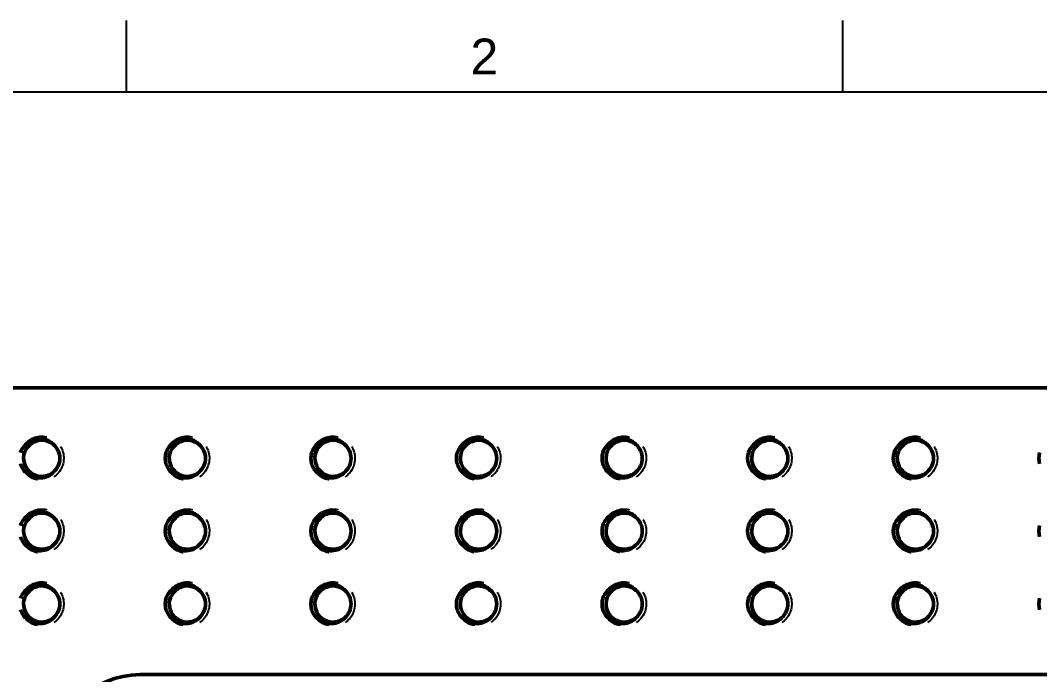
# Model space of a CAD drawing. Header units: millimetres. Extents: x 0 to 420, y 0 to 297.
# Drawn here: x 57.6 to 128.7, y 246.4 to 292 of the extents above; entities that cross this region are included whole.
import ezdxf
from ezdxf.enums import TextEntityAlignment as Align

# ---------------------------------------------------------------- set-up
doc = ezdxf.new("R2010")
doc.units = ezdxf.units.MM
doc.header["$LTSCALE"] = 0.75
doc.linetypes.add('HIDDEN2', pattern=[4.7625, 3.175, -1.5875])
for name, color, linetype, lineweight in [('BORDER', 7, 'Continuous', 25), ('FD_Dimensions', 7, 'Continuous', 25), ('Hidden', 7, 'HIDDEN2', 25), ('Visible', 7, 'Continuous', 50)]:
    doc.layers.add(name, color=color, linetype=linetype, lineweight=lineweight)
doc.styles.add('FusionTitle', font='Arial.ttf')
doc.styles.get("Standard").update_dxf_attribs({"font": 'Arial.ttf'})
doc.dimstyles.new('Dim-ISO-25', dxfattribs={"dimtxt": 3.5, "dimasz": 3.5, "dimexe": 2.1, "dimexo": 2.1, "dimgap": 1.4, "dimtad": 1, "dimzin": 12, "dimdsep": 46, "dimtxsty": 'Standard', "dimcen": 0, "dimazin": 3, "dimtp": 0.1, "dimtm": 0.1, "dimtfac": 0.714286, "dimtmove": 0, "dimatfit": 3, "dimfxl": 1, "dimtzin": 12, "dimarcsym": 0})

# ---------------------------------------------------------------- blocks, each defined once
blk = doc.blocks.new('ISO_A3_SHEET')
at = {"layer": 'BORDER'}
for p, q in [((65, 292), (65, 287)), ((115, 292), (115, 287)), ((410, 287), (20, 287))]:
    blk.add_line(p, q, dxfattribs=at)
at = {"layer": 'BORDER', "style": 'FusionTitle'}
blk.add_text('2', height=2.5, dxfattribs=at).set_placement((90, 289.5), align=Align.MIDDLE)
blk = doc.blocks.new('*D34')
at = {"layer": 'Defpoints', "color": 0, "transparency": 16777216}
for p in [(214.4859, 266.395026), (298.415219, 266.395026), (59.9859, 137.795026)]:
    blk.add_point(p, dxfattribs=at)
at = {"layer": 'FD_Dimensions', "color": 0, "lineweight": -2, "transparency": 16777216}
for p, q in [((216.5859, 266.395026), (300.515219, 266.395026)), ((298.415219, 141.295026), (298.415219, 262.895026)), ((62.0859, 137.795026), (300.515219, 137.795026))]:
    blk.add_line(p, q, dxfattribs=at)
at = {"layer": 'FD_Dimensions', "color": 0, "transparency": 16777216}
for points in [[(297.831886, 262.895026), (298.998553, 262.895026), (298.415219, 266.395026)], [(297.831886, 141.295026), (298.998553, 141.295026), (298.415219, 137.795026)]]:
    blk.add_solid(points, dxfattribs=at)
at = {"layer": 'FD_Dimensions', "color": 0, "transparency": 16777216, "insert": (295.228214, 202.095026), "char_height": 3.5, "attachment_point": 5, "rotation": 90}
blk.add_mtext('128.6', dxfattribs=at)

msp = doc.modelspace()

# ---------------------------------------------------------------- linework, layer by layer
at = {"layer": 'Hidden'}
for points in [[(57.625, 261.874), (57.788, 262.481), (58.356, 262.958), (58.982, 263.012), (59.608, 263.067), (60.249, 262.696), (60.514, 262.127), (60.78, 261.558), (60.652, 260.829), (60.208, 260.385), (59.765, 259.941), (59.038, 259.811), (58.469, 260.074), (58.059, 260.263), (57.752, 260.646), (57.63, 261.079)], [(67.785, 261.874), (67.948, 262.481), (68.516, 262.958), (69.142, 263.012), (69.768, 263.067), (70.409, 262.696), (70.674, 262.127), (70.94, 261.558), (70.812, 260.829), (70.368, 260.385), (69.925, 259.941), (69.198, 259.811), (68.629, 260.074), (68.219, 260.263), (67.912, 260.646), (67.79, 261.079)], [(77.945, 261.874), (78.108, 262.481), (78.676, 262.958), (79.302, 263.012), (79.928, 263.067), (80.569, 262.696), (80.834, 262.127), (81.1, 261.558), (80.972, 260.829), (80.528, 260.385), (80.085, 259.941), (79.358, 259.811), (78.789, 260.074), (78.379, 260.263), (78.072, 260.646), (77.95, 261.079)], [(88.105, 261.874), (88.268, 262.481), (88.836, 262.958), (89.462, 263.012), (90.088, 263.067), (90.729, 262.696), (90.994, 262.127), (91.26, 261.558), (91.132, 260.829), (90.688, 260.385), (90.245, 259.941), (89.518, 259.811), (88.949, 260.074), (88.539, 260.263), (88.232, 260.646), (88.11, 261.079)], [(98.265, 261.874), (98.428, 262.481), (98.996, 262.958), (99.622, 263.012), (100.248, 263.067), (100.889, 262.696), (101.154, 262.127), (101.42, 261.558), (101.292, 260.829), (100.848, 260.385), (100.405, 259.941), (99.678, 259.811), (99.109, 260.074), (98.699, 260.263), (98.392, 260.646), (98.27, 261.079)], [(108.425, 261.874), (108.588, 262.481), (109.156, 262.958), (109.782, 263.012), (110.408, 263.067), (111.049, 262.696), (111.314, 262.127), (111.58, 261.558), (111.452, 260.829), (111.008, 260.385), (110.565, 259.941), (109.838, 259.811), (109.269, 260.074), (108.859, 260.263), (108.552, 260.646), (108.43, 261.079)], [(118.585, 261.874), (118.748, 262.481), (119.316, 262.958), (119.942, 263.012), (120.568, 263.067), (121.209, 262.696), (121.474, 262.127), (121.74, 261.558), (121.612, 260.829), (121.168, 260.385), (120.725, 259.941), (119.998, 259.811), (119.429, 260.074), (119.019, 260.263), (118.712, 260.646), (118.59, 261.079)], [(57.625, 256.794), (57.788, 257.401), (58.356, 257.878), (58.982, 257.932), (59.608, 257.987), (60.249, 257.616), (60.514, 257.047), (60.78, 256.478), (60.652, 255.749), (60.208, 255.305), (59.765, 254.861), (59.038, 254.731), (58.469, 254.994), (58.059, 255.183), (57.752, 255.566), (57.63, 255.999)], [(67.785, 256.794), (67.948, 257.401), (68.516, 257.878), (69.142, 257.932), (69.768, 257.987), (70.409, 257.616), (70.674, 257.047), (70.94, 256.478), (70.812, 255.749), (70.368, 255.305), (69.925, 254.861), (69.198, 254.731), (68.629, 254.994), (68.219, 255.183), (67.912, 255.566), (67.79, 255.999)], [(77.945, 256.794), (78.108, 257.401), (78.676, 257.878), (79.302, 257.932), (79.928, 257.987), (80.569, 257.616), (80.834, 257.047), (81.1, 256.478), (80.972, 255.749), (80.528, 255.305), (80.085, 254.861), (79.358, 254.731), (78.789, 254.994), (78.379, 255.183), (78.072, 255.566), (77.95, 255.999)], [(88.105, 256.794), (88.268, 257.401), (88.836, 257.878), (89.462, 257.932), (90.088, 257.987), (90.729, 257.616), (90.994, 257.047), (91.26, 256.478), (91.132, 255.749), (90.688, 255.305), (90.245, 254.861), (89.518, 254.731), (88.949, 254.994), (88.539, 255.183), (88.232, 255.566), (88.11, 255.999)], [(98.265, 256.794), (98.428, 257.401), (98.996, 257.878), (99.622, 257.932), (100.248, 257.987), (100.889, 257.616), (101.154, 257.047), (101.42, 256.478), (101.292, 255.749), (100.848, 255.305), (100.405, 254.861), (99.678, 254.731), (99.109, 254.994), (98.699, 255.183), (98.392, 255.566), (98.27, 255.999)], [(108.425, 256.794), (108.588, 257.401), (109.156, 257.878), (109.782, 257.932), (110.408, 257.987), (111.049, 257.616), (111.314, 257.047), (111.58, 256.478), (111.452, 255.749), (111.008, 255.305), (110.565, 254.861), (109.838, 254.731), (109.269, 254.994), (108.859, 255.183), (108.552, 255.566), (108.43, 255.999)], [(118.585, 256.794), (118.748, 257.401), (119.316, 257.878), (119.942, 257.932), (120.568, 257.987), (121.209, 257.616), (121.474, 257.047), (121.74, 256.478), (121.612, 255.749), (121.168, 255.305), (120.725, 254.861), (119.998, 254.731), (119.429, 254.994), (119.019, 255.183), (118.712, 255.566), (118.59, 255.999)], [(57.625, 251.714), (57.788, 252.321), (58.356, 252.798), (58.982, 252.852), (59.608, 252.907), (60.249, 252.536), (60.514, 251.967), (60.78, 251.398), (60.652, 250.669), (60.208, 250.225), (59.765, 249.781), (59.038, 249.651), (58.469, 249.914), (58.059, 250.103), (57.752, 250.486), (57.63, 250.919)], [(67.785, 251.714), (67.948, 252.321), (68.516, 252.798), (69.142, 252.852), (69.768, 252.907), (70.409, 252.536), (70.674, 251.967), (70.94, 251.398), (70.812, 250.669), (70.368, 250.225), (69.925, 249.781), (69.198, 249.651), (68.629, 249.914), (68.219, 250.103), (67.912, 250.486), (67.79, 250.919)], [(77.945, 251.714), (78.108, 252.321), (78.676, 252.798), (79.302, 252.852), (79.928, 252.907), (80.569, 252.536), (80.834, 251.967), (81.1, 251.398), (80.972, 250.669), (80.528, 250.225), (80.085, 249.781), (79.358, 249.651), (78.789, 249.914), (78.379, 250.103), (78.072, 250.486), (77.95, 250.919)], [(88.105, 251.714), (88.268, 252.321), (88.836, 252.798), (89.462, 252.852), (90.088, 252.907), (90.729, 252.536), (90.994, 251.967), (91.26, 251.398), (91.132, 250.669), (90.688, 250.225), (90.245, 249.781), (89.518, 249.651), (88.949, 249.914), (88.539, 250.103), (88.232, 250.486), (88.11, 250.919)], [(98.265, 251.714), (98.428, 252.321), (98.996, 252.798), (99.622, 252.852), (100.248, 252.907), (100.889, 252.536), (101.154, 251.967), (101.42, 251.398), (101.292, 250.669), (100.848, 250.225), (100.405, 249.781), (99.678, 249.651), (99.109, 249.914), (98.699, 250.103), (98.392, 250.486), (98.27, 250.919)], [(108.425, 251.714), (108.588, 252.321), (109.156, 252.798), (109.782, 252.852), (110.408, 252.907), (111.049, 252.536), (111.314, 251.967), (111.58, 251.398), (111.452, 250.669), (111.008, 250.225), (110.565, 249.781), (109.838, 249.651), (109.269, 249.914), (108.859, 250.103), (108.552, 250.486), (108.43, 250.919)], [(118.585, 251.714), (118.748, 252.321), (119.316, 252.798), (119.942, 252.852), (120.568, 252.907), (121.209, 252.536), (121.474, 251.967), (121.74, 251.398), (121.612, 250.669), (121.168, 250.225), (120.725, 249.781), (119.998, 249.651), (119.429, 249.914), (119.019, 250.103), (118.712, 250.486), (118.59, 250.919)]]:
    msp.add_open_spline(points, degree=3, knots=[14.3984, 14.3984, 14.3984, 14.3984, 15.621123, 15.621123, 15.621123, 16.842678, 16.842678, 16.842678, 18.063093, 18.063093, 18.063093, 19.282394, 19.282394, 19.282394, 20.159119, 20.159119, 20.159119, 20.159119], dxfattribs=at)
at = {"layer": 'Visible', "extrusion": (-1e-16, -1, 0)}
for p, q in [((214.486, 266.395), (45.986, 266.395)), ((65.986, 246.395), (194.486, 246.395))]:
    msp.add_line(p, q, dxfattribs=at)
at = {"layer": 'Visible', "extrusion": (0, 0, -1)}
for centre, radius, start, end in [((-59.116, 261.475), 1.264, 130.73783, 229.26217), ((-69.276, 261.475), 1.264, 130.73783, 229.26217), ((-79.436, 261.475), 1.264, 130.73783, 229.26217), ((-89.596, 261.475), 1.264, 130.73783, 229.26217), ((-99.756, 261.475), 1.264, 130.73783, 229.26217), ((-109.916, 261.475), 1.264, 130.73783, 229.26217), ((-120.076, 261.475), 1.264, 130.73783, 229.26217), ((-69.276, 261.475), 1.543, 345.03244, 14.96756), ((-79.436, 261.475), 1.543, 345.03244, 14.96756), ((-89.596, 261.475), 1.543, 345.03244, 14.96756), ((-99.756, 261.475), 1.543, 345.03244, 14.96756), ((-109.916, 261.475), 1.543, 345.03244, 14.96756), ((-120.076, 261.475), 1.543, 345.03244, 14.96756), ((-130.236, 261.475), 1.543, 345.03244, 14.96756), ((-59.116, 256.395), 1.264, 130.73783, 229.26217), ((-69.276, 256.395), 1.543, 345.03244, 14.96756), ((-69.276, 256.395), 1.264, 130.73783, 229.26217), ((-79.436, 256.395), 1.543, 345.03244, 14.96756), ((-79.436, 256.395), 1.264, 130.73783, 229.26217), ((-89.596, 256.395), 1.543, 345.03244, 14.96756), ((-89.596, 256.395), 1.264, 130.73783, 229.26217), ((-99.756, 256.395), 1.543, 345.03244, 14.96756), ((-99.756, 256.395), 1.264, 130.73783, 229.26217), ((-109.916, 256.395), 1.543, 345.03244, 14.96756), ((-109.916, 256.395), 1.264, 130.73783, 229.26217), ((-120.076, 256.395), 1.543, 345.03244, 14.96756), ((-120.076, 256.395), 1.264, 130.73783, 229.26217), ((-130.236, 256.395), 1.543, 345.03244, 14.96756), ((-59.116, 251.315), 1.264, 130.73783, 229.26217), ((-69.276, 251.315), 1.264, 130.73783, 229.26217), ((-79.436, 251.315), 1.264, 130.73783, 229.26217), ((-89.596, 251.315), 1.264, 130.73783, 229.26217), ((-99.756, 251.315), 1.264, 130.73783, 229.26217), ((-109.916, 251.315), 1.264, 130.73783, 229.26217), ((-120.076, 251.315), 1.264, 130.73783, 229.26217), ((-69.276, 251.315), 1.543, 345.03244, 14.96756), ((-79.436, 251.315), 1.543, 345.03244, 14.96756), ((-89.596, 251.315), 1.543, 345.03244, 14.96756), ((-99.756, 251.315), 1.543, 345.03244, 14.96756), ((-109.916, 251.315), 1.543, 345.03244, 14.96756), ((-120.076, 251.315), 1.543, 345.03244, 14.96756), ((-130.236, 251.315), 1.543, 345.03244, 14.96756), ((-65.986, 240.395), 6, 0, 90)]:
    msp.add_arc(centre, radius, start, end, dxfattribs=at)
at = {"layer": 'Visible'}
for points, knots in [([(57.625, 261.874), (57.693, 262.058), (57.795, 262.229), (58.056, 262.514), (58.209, 262.628), (58.546, 262.787), (58.725, 262.833), (59.083, 262.852), (59.259, 262.827), (59.524, 262.734), (59.619, 262.688), (59.792, 262.574), (59.871, 262.508), (59.941, 262.433)], [0, 0, 0, 0, 0.0590387, 0.0590387, 0.1160334, 0.1160334, 0.1709834, 0.1709834, 0.2238878, 0.2238878, 0.2555052, 0.2555052, 0.2863474, 0.2863474, 0.2863474, 0.2863474]), ([(59.936, 262.426), (59.68, 262.643), (59.341, 262.764), (59.006, 262.735), (58.467, 262.688), (57.985, 262.257), (57.877, 261.728), (57.767, 261.189), (58.055, 260.594), (58.546, 260.346), (58.99, 260.122), (59.565, 260.193), (59.941, 260.517)], [-4.563611, -4.563611, -4.563611, -4.563611, -3.765408, -3.765408, -3.765408, -2.482862, -2.482862, -2.482862, -1.178357, -1.178357, -1.178357, 0, 0, 0, 0]), ([(67.785, 261.874), (67.853, 262.058), (67.955, 262.229), (68.216, 262.514), (68.369, 262.628), (68.706, 262.787), (68.885, 262.833), (69.243, 262.852), (69.419, 262.827), (69.684, 262.734), (69.779, 262.688), (69.952, 262.574), (70.031, 262.508), (70.101, 262.433)], [0, 0, 0, 0, 0.0590387, 0.0590387, 0.1160334, 0.1160334, 0.1709834, 0.1709834, 0.2238878, 0.2238878, 0.2555052, 0.2555052, 0.2863474, 0.2863474, 0.2863474, 0.2863474]), ([(70.096, 262.426), (69.84, 262.643), (69.501, 262.764), (69.166, 262.735), (68.627, 262.688), (68.145, 262.257), (68.037, 261.728), (67.927, 261.189), (68.215, 260.594), (68.706, 260.346), (69.15, 260.122), (69.725, 260.193), (70.101, 260.517)], [-4.563611, -4.563611, -4.563611, -4.563611, -3.765408, -3.765408, -3.765408, -2.482862, -2.482862, -2.482862, -1.178357, -1.178357, -1.178357, 0, 0, 0, 0]), ([(77.945, 261.874), (78.013, 262.058), (78.115, 262.229), (78.376, 262.514), (78.529, 262.628), (78.866, 262.787), (79.045, 262.833), (79.403, 262.852), (79.579, 262.827), (79.844, 262.734), (79.939, 262.688), (80.112, 262.574), (80.191, 262.508), (80.261, 262.433)], [0, 0, 0, 0, 0.0590387, 0.0590387, 0.1160334, 0.1160334, 0.1709834, 0.1709834, 0.2238878, 0.2238878, 0.2555052, 0.2555052, 0.2863474, 0.2863474, 0.2863474, 0.2863474]), ([(80.256, 262.426), (80, 262.643), (79.661, 262.764), (79.326, 262.735), (78.787, 262.688), (78.305, 262.257), (78.197, 261.728), (78.087, 261.189), (78.375, 260.594), (78.866, 260.346), (79.31, 260.122), (79.885, 260.193), (80.261, 260.517)], [-4.563611, -4.563611, -4.563611, -4.563611, -3.765408, -3.765408, -3.765408, -2.482862, -2.482862, -2.482862, -1.178357, -1.178357, -1.178357, 0, 0, 0, 0]), ([(88.105, 261.874), (88.173, 262.058), (88.275, 262.229), (88.536, 262.514), (88.689, 262.628), (89.026, 262.787), (89.205, 262.833), (89.563, 262.852), (89.739, 262.827), (90.004, 262.734), (90.099, 262.688), (90.272, 262.574), (90.351, 262.508), (90.421, 262.433)], [0, 0, 0, 0, 0.0590387, 0.0590387, 0.1160334, 0.1160334, 0.1709834, 0.1709834, 0.2238878, 0.2238878, 0.2555052, 0.2555052, 0.2863474, 0.2863474, 0.2863474, 0.2863474]), ([(90.416, 262.426), (90.16, 262.643), (89.821, 262.764), (89.486, 262.735), (88.947, 262.688), (88.465, 262.257), (88.357, 261.728), (88.247, 261.189), (88.535, 260.594), (89.026, 260.346), (89.47, 260.122), (90.045, 260.193), (90.421, 260.517)], [-4.563611, -4.563611, -4.563611, -4.563611, -3.765408, -3.765408, -3.765408, -2.482862, -2.482862, -2.482862, -1.178357, -1.178357, -1.178357, 0, 0, 0, 0]), ([(98.265, 261.874), (98.333, 262.058), (98.435, 262.229), (98.696, 262.514), (98.849, 262.628), (99.186, 262.787), (99.365, 262.833), (99.723, 262.852), (99.899, 262.827), (100.164, 262.734), (100.259, 262.688), (100.432, 262.574), (100.511, 262.508), (100.581, 262.433)], [0, 0, 0, 0, 0.0590387, 0.0590387, 0.1160334, 0.1160334, 0.1709834, 0.1709834, 0.2238878, 0.2238878, 0.2555052, 0.2555052, 0.2863474, 0.2863474, 0.2863474, 0.2863474]), ([(100.576, 262.426), (100.32, 262.643), (99.981, 262.764), (99.646, 262.735), (99.107, 262.688), (98.625, 262.257), (98.517, 261.728), (98.407, 261.189), (98.695, 260.594), (99.186, 260.346), (99.63, 260.122), (100.205, 260.193), (100.581, 260.517)], [-4.563611, -4.563611, -4.563611, -4.563611, -3.765408, -3.765408, -3.765408, -2.482862, -2.482862, -2.482862, -1.178357, -1.178357, -1.178357, 0, 0, 0, 0]), ([(108.425, 261.874), (108.493, 262.058), (108.595, 262.229), (108.856, 262.514), (109.009, 262.628), (109.346, 262.787), (109.525, 262.833), (109.883, 262.852), (110.059, 262.827), (110.324, 262.734), (110.419, 262.688), (110.592, 262.574), (110.671, 262.508), (110.741, 262.433)], [0, 0, 0, 0, 0.0590387, 0.0590387, 0.1160334, 0.1160334, 0.1709834, 0.1709834, 0.2238878, 0.2238878, 0.2555052, 0.2555052, 0.2863474, 0.2863474, 0.2863474, 0.2863474]), ([(110.736, 262.426), (110.48, 262.643), (110.141, 262.764), (109.806, 262.735), (109.267, 262.688), (108.785, 262.257), (108.677, 261.728), (108.567, 261.189), (108.855, 260.594), (109.346, 260.346), (109.79, 260.122), (110.365, 260.193), (110.741, 260.517)], [-4.563611, -4.563611, -4.563611, -4.563611, -3.765408, -3.765408, -3.765408, -2.482862, -2.482862, -2.482862, -1.178357, -1.178357, -1.178357, 0, 0, 0, 0]), ([(118.585, 261.874), (118.653, 262.058), (118.755, 262.229), (119.016, 262.514), (119.169, 262.628), (119.506, 262.787), (119.685, 262.833), (120.043, 262.852), (120.219, 262.827), (120.484, 262.734), (120.579, 262.688), (120.752, 262.574), (120.831, 262.508), (120.901, 262.433)], [0, 0, 0, 0, 0.0590387, 0.0590387, 0.1160334, 0.1160334, 0.1709834, 0.1709834, 0.2238878, 0.2238878, 0.2555052, 0.2555052, 0.2863474, 0.2863474, 0.2863474, 0.2863474]), ([(120.896, 262.426), (120.64, 262.643), (120.301, 262.764), (119.966, 262.735), (119.427, 262.688), (118.945, 262.257), (118.837, 261.728), (118.727, 261.189), (119.015, 260.594), (119.506, 260.346), (119.95, 260.122), (120.525, 260.193), (120.901, 260.517)], [-4.563611, -4.563611, -4.563611, -4.563611, -3.765408, -3.765408, -3.765408, -2.482862, -2.482862, -2.482862, -1.178357, -1.178357, -1.178357, 0, 0, 0, 0]), ([(59.941, 260.517), (59.827, 260.395), (59.69, 260.297), (59.38, 260.154), (59.209, 260.114), (58.854, 260.099), (58.674, 260.128), (58.327, 260.254), (58.165, 260.352), (57.937, 260.559), (57.858, 260.651), (57.723, 260.852), (57.667, 260.961), (57.625, 261.077)], [0, 0, 0, 0, 0.050111, 0.050111, 0.1022615, 0.1022615, 0.1564505, 0.1564505, 0.2126771, 0.2126771, 0.2485205, 0.2485205, 0.2851428, 0.2851428, 0.2851428, 0.2851428]), ([(70.101, 260.517), (69.987, 260.395), (69.85, 260.297), (69.54, 260.154), (69.369, 260.114), (69.014, 260.099), (68.834, 260.128), (68.487, 260.254), (68.325, 260.352), (68.097, 260.559), (68.018, 260.651), (67.883, 260.852), (67.827, 260.961), (67.785, 261.077)], [0, 0, 0, 0, 0.050111, 0.050111, 0.1022615, 0.1022615, 0.1564505, 0.1564505, 0.2126771, 0.2126771, 0.2485205, 0.2485205, 0.2851428, 0.2851428, 0.2851428, 0.2851428]), ([(80.261, 260.517), (80.147, 260.395), (80.01, 260.297), (79.7, 260.154), (79.529, 260.114), (79.174, 260.099), (78.994, 260.128), (78.647, 260.254), (78.485, 260.352), (78.257, 260.559), (78.178, 260.651), (78.043, 260.852), (77.987, 260.961), (77.945, 261.077)], [0, 0, 0, 0, 0.050111, 0.050111, 0.1022615, 0.1022615, 0.1564505, 0.1564505, 0.2126771, 0.2126771, 0.2485205, 0.2485205, 0.2851428, 0.2851428, 0.2851428, 0.2851428]), ([(90.421, 260.517), (90.307, 260.395), (90.17, 260.297), (89.86, 260.154), (89.689, 260.114), (89.334, 260.099), (89.154, 260.128), (88.807, 260.254), (88.645, 260.352), (88.417, 260.559), (88.338, 260.651), (88.203, 260.852), (88.147, 260.961), (88.105, 261.077)], [0, 0, 0, 0, 0.050111, 0.050111, 0.1022615, 0.1022615, 0.1564505, 0.1564505, 0.2126771, 0.2126771, 0.2485205, 0.2485205, 0.2851428, 0.2851428, 0.2851428, 0.2851428]), ([(100.581, 260.517), (100.467, 260.395), (100.33, 260.297), (100.02, 260.154), (99.849, 260.114), (99.494, 260.099), (99.314, 260.128), (98.967, 260.254), (98.805, 260.352), (98.577, 260.559), (98.498, 260.651), (98.363, 260.852), (98.307, 260.961), (98.265, 261.077)], [0, 0, 0, 0, 0.050111, 0.050111, 0.1022615, 0.1022615, 0.1564505, 0.1564505, 0.2126771, 0.2126771, 0.2485205, 0.2485205, 0.2851428, 0.2851428, 0.2851428, 0.2851428]), ([(110.741, 260.517), (110.627, 260.395), (110.49, 260.297), (110.18, 260.154), (110.009, 260.114), (109.654, 260.099), (109.474, 260.128), (109.127, 260.254), (108.965, 260.352), (108.737, 260.559), (108.658, 260.651), (108.523, 260.852), (108.467, 260.961), (108.425, 261.077)], [0, 0, 0, 0, 0.050111, 0.050111, 0.1022615, 0.1022615, 0.1564505, 0.1564505, 0.2126771, 0.2126771, 0.2485205, 0.2485205, 0.2851428, 0.2851428, 0.2851428, 0.2851428]), ([(120.901, 260.517), (120.787, 260.395), (120.65, 260.297), (120.34, 260.154), (120.169, 260.114), (119.814, 260.099), (119.634, 260.128), (119.287, 260.254), (119.125, 260.352), (118.897, 260.559), (118.818, 260.651), (118.683, 260.852), (118.627, 260.961), (118.585, 261.077)], [0, 0, 0, 0, 0.050111, 0.050111, 0.1022615, 0.1022615, 0.1564505, 0.1564505, 0.2126771, 0.2126771, 0.2485205, 0.2485205, 0.2851428, 0.2851428, 0.2851428, 0.2851428]), ([(57.625, 256.794), (57.693, 256.978), (57.795, 257.149), (58.056, 257.434), (58.209, 257.548), (58.546, 257.707), (58.725, 257.753), (59.083, 257.772), (59.259, 257.747), (59.524, 257.654), (59.619, 257.608), (59.792, 257.494), (59.871, 257.428), (59.941, 257.353)], [0, 0, 0, 0, 0.0590387, 0.0590387, 0.1160334, 0.1160334, 0.1709834, 0.1709834, 0.2238878, 0.2238878, 0.2555052, 0.2555052, 0.2863474, 0.2863474, 0.2863474, 0.2863474]), ([(59.936, 257.346), (59.68, 257.563), (59.341, 257.684), (59.006, 257.655), (58.467, 257.608), (57.985, 257.177), (57.877, 256.648), (57.767, 256.109), (58.055, 255.514), (58.546, 255.266), (58.99, 255.042), (59.565, 255.113), (59.941, 255.437)], [-4.563611, -4.563611, -4.563611, -4.563611, -3.765408, -3.765408, -3.765408, -2.482862, -2.482862, -2.482862, -1.178357, -1.178357, -1.178357, 0, 0, 0, 0]), ([(67.785, 256.794), (67.853, 256.978), (67.955, 257.149), (68.216, 257.434), (68.369, 257.548), (68.706, 257.707), (68.885, 257.753), (69.243, 257.772), (69.419, 257.747), (69.684, 257.654), (69.779, 257.608), (69.952, 257.494), (70.031, 257.428), (70.101, 257.353)], [0, 0, 0, 0, 0.0590387, 0.0590387, 0.1160334, 0.1160334, 0.1709834, 0.1709834, 0.2238878, 0.2238878, 0.2555052, 0.2555052, 0.2863474, 0.2863474, 0.2863474, 0.2863474]), ([(70.096, 257.346), (69.84, 257.563), (69.501, 257.684), (69.166, 257.655), (68.627, 257.608), (68.145, 257.177), (68.037, 256.648), (67.927, 256.109), (68.215, 255.514), (68.706, 255.266), (69.15, 255.042), (69.725, 255.113), (70.101, 255.437)], [-4.563611, -4.563611, -4.563611, -4.563611, -3.765408, -3.765408, -3.765408, -2.482862, -2.482862, -2.482862, -1.178357, -1.178357, -1.178357, 0, 0, 0, 0]), ([(77.945, 256.794), (78.013, 256.978), (78.115, 257.149), (78.376, 257.434), (78.529, 257.548), (78.866, 257.707), (79.045, 257.753), (79.403, 257.772), (79.579, 257.747), (79.844, 257.654), (79.939, 257.608), (80.112, 257.494), (80.191, 257.428), (80.261, 257.353)], [0, 0, 0, 0, 0.0590387, 0.0590387, 0.1160334, 0.1160334, 0.1709834, 0.1709834, 0.2238878, 0.2238878, 0.2555052, 0.2555052, 0.2863474, 0.2863474, 0.2863474, 0.2863474]), ([(80.256, 257.346), (80, 257.563), (79.661, 257.684), (79.326, 257.655), (78.787, 257.608), (78.305, 257.177), (78.197, 256.648), (78.087, 256.109), (78.375, 255.514), (78.866, 255.266), (79.31, 255.042), (79.885, 255.113), (80.261, 255.437)], [-4.563611, -4.563611, -4.563611, -4.563611, -3.765408, -3.765408, -3.765408, -2.482862, -2.482862, -2.482862, -1.178357, -1.178357, -1.178357, 0, 0, 0, 0]), ([(88.105, 256.794), (88.173, 256.978), (88.275, 257.149), (88.536, 257.434), (88.689, 257.548), (89.026, 257.707), (89.205, 257.753), (89.563, 257.772), (89.739, 257.747), (90.004, 257.654), (90.099, 257.608), (90.272, 257.494), (90.351, 257.428), (90.421, 257.353)], [0, 0, 0, 0, 0.0590387, 0.0590387, 0.1160334, 0.1160334, 0.1709834, 0.1709834, 0.2238878, 0.2238878, 0.2555052, 0.2555052, 0.2863474, 0.2863474, 0.2863474, 0.2863474]), ([(90.416, 257.346), (90.16, 257.563), (89.821, 257.684), (89.486, 257.655), (88.947, 257.608), (88.465, 257.177), (88.357, 256.648), (88.247, 256.109), (88.535, 255.514), (89.026, 255.266), (89.47, 255.042), (90.045, 255.113), (90.421, 255.437)], [-4.563611, -4.563611, -4.563611, -4.563611, -3.765408, -3.765408, -3.765408, -2.482862, -2.482862, -2.482862, -1.178357, -1.178357, -1.178357, 0, 0, 0, 0]), ([(98.265, 256.794), (98.333, 256.978), (98.435, 257.149), (98.696, 257.434), (98.849, 257.548), (99.186, 257.707), (99.365, 257.753), (99.723, 257.772), (99.899, 257.747), (100.164, 257.654), (100.259, 257.608), (100.432, 257.494), (100.511, 257.428), (100.581, 257.353)], [0, 0, 0, 0, 0.0590387, 0.0590387, 0.1160334, 0.1160334, 0.1709834, 0.1709834, 0.2238878, 0.2238878, 0.2555052, 0.2555052, 0.2863474, 0.2863474, 0.2863474, 0.2863474]), ([(100.576, 257.346), (100.32, 257.563), (99.981, 257.684), (99.646, 257.655), (99.107, 257.608), (98.625, 257.177), (98.517, 256.648), (98.407, 256.109), (98.695, 255.514), (99.186, 255.266), (99.63, 255.042), (100.205, 255.113), (100.581, 255.437)], [-4.563611, -4.563611, -4.563611, -4.563611, -3.765408, -3.765408, -3.765408, -2.482862, -2.482862, -2.482862, -1.178357, -1.178357, -1.178357, 0, 0, 0, 0]), ([(108.425, 256.794), (108.493, 256.978), (108.595, 257.149), (108.856, 257.434), (109.009, 257.548), (109.346, 257.707), (109.525, 257.753), (109.883, 257.772), (110.059, 257.747), (110.324, 257.654), (110.419, 257.608), (110.592, 257.494), (110.671, 257.428), (110.741, 257.353)], [0, 0, 0, 0, 0.0590387, 0.0590387, 0.1160334, 0.1160334, 0.1709834, 0.1709834, 0.2238878, 0.2238878, 0.2555052, 0.2555052, 0.2863474, 0.2863474, 0.2863474, 0.2863474]), ([(110.736, 257.346), (110.48, 257.563), (110.141, 257.684), (109.806, 257.655), (109.267, 257.608), (108.785, 257.177), (108.677, 256.648), (108.567, 256.109), (108.855, 255.514), (109.346, 255.266), (109.79, 255.042), (110.365, 255.113), (110.741, 255.437)], [-4.563611, -4.563611, -4.563611, -4.563611, -3.765408, -3.765408, -3.765408, -2.482862, -2.482862, -2.482862, -1.178357, -1.178357, -1.178357, 0, 0, 0, 0]), ([(118.585, 256.794), (118.653, 256.978), (118.755, 257.149), (119.016, 257.434), (119.169, 257.548), (119.506, 257.707), (119.685, 257.753), (120.043, 257.772), (120.219, 257.747), (120.484, 257.654), (120.579, 257.608), (120.752, 257.494), (120.831, 257.428), (120.901, 257.353)], [0, 0, 0, 0, 0.0590387, 0.0590387, 0.1160334, 0.1160334, 0.1709834, 0.1709834, 0.2238878, 0.2238878, 0.2555052, 0.2555052, 0.2863474, 0.2863474, 0.2863474, 0.2863474]), ([(120.896, 257.346), (120.64, 257.563), (120.301, 257.684), (119.966, 257.655), (119.427, 257.608), (118.945, 257.177), (118.837, 256.648), (118.727, 256.109), (119.015, 255.514), (119.506, 255.266), (119.95, 255.042), (120.525, 255.113), (120.901, 255.437)], [-4.563611, -4.563611, -4.563611, -4.563611, -3.765408, -3.765408, -3.765408, -2.482862, -2.482862, -2.482862, -1.178357, -1.178357, -1.178357, 0, 0, 0, 0]), ([(59.941, 255.437), (59.827, 255.315), (59.69, 255.217), (59.38, 255.074), (59.209, 255.034), (58.854, 255.019), (58.674, 255.048), (58.327, 255.174), (58.165, 255.272), (57.937, 255.479), (57.858, 255.571), (57.723, 255.772), (57.667, 255.881), (57.625, 255.997)], [0, 0, 0, 0, 0.050111, 0.050111, 0.1022615, 0.1022615, 0.1564505, 0.1564505, 0.2126771, 0.2126771, 0.2485205, 0.2485205, 0.2851428, 0.2851428, 0.2851428, 0.2851428]), ([(70.101, 255.437), (69.987, 255.315), (69.85, 255.217), (69.54, 255.074), (69.369, 255.034), (69.014, 255.019), (68.834, 255.048), (68.487, 255.174), (68.325, 255.272), (68.097, 255.479), (68.018, 255.571), (67.883, 255.772), (67.827, 255.881), (67.785, 255.997)], [0, 0, 0, 0, 0.050111, 0.050111, 0.1022615, 0.1022615, 0.1564505, 0.1564505, 0.2126771, 0.2126771, 0.2485205, 0.2485205, 0.2851428, 0.2851428, 0.2851428, 0.2851428]), ([(80.261, 255.437), (80.147, 255.315), (80.01, 255.217), (79.7, 255.074), (79.529, 255.034), (79.174, 255.019), (78.994, 255.048), (78.647, 255.174), (78.485, 255.272), (78.257, 255.479), (78.178, 255.571), (78.043, 255.772), (77.987, 255.881), (77.945, 255.997)], [0, 0, 0, 0, 0.050111, 0.050111, 0.1022615, 0.1022615, 0.1564505, 0.1564505, 0.2126771, 0.2126771, 0.2485205, 0.2485205, 0.2851428, 0.2851428, 0.2851428, 0.2851428]), ([(90.421, 255.437), (90.307, 255.315), (90.17, 255.217), (89.86, 255.074), (89.689, 255.034), (89.334, 255.019), (89.154, 255.048), (88.807, 255.174), (88.645, 255.272), (88.417, 255.479), (88.338, 255.571), (88.203, 255.772), (88.147, 255.881), (88.105, 255.997)], [0, 0, 0, 0, 0.050111, 0.050111, 0.1022615, 0.1022615, 0.1564505, 0.1564505, 0.2126771, 0.2126771, 0.2485205, 0.2485205, 0.2851428, 0.2851428, 0.2851428, 0.2851428]), ([(100.581, 255.437), (100.467, 255.315), (100.33, 255.217), (100.02, 255.074), (99.849, 255.034), (99.494, 255.019), (99.314, 255.048), (98.967, 255.174), (98.805, 255.272), (98.577, 255.479), (98.498, 255.571), (98.363, 255.772), (98.307, 255.881), (98.265, 255.997)], [0, 0, 0, 0, 0.050111, 0.050111, 0.1022615, 0.1022615, 0.1564505, 0.1564505, 0.2126771, 0.2126771, 0.2485205, 0.2485205, 0.2851428, 0.2851428, 0.2851428, 0.2851428]), ([(110.741, 255.437), (110.627, 255.315), (110.49, 255.217), (110.18, 255.074), (110.009, 255.034), (109.654, 255.019), (109.474, 255.048), (109.127, 255.174), (108.965, 255.272), (108.737, 255.479), (108.658, 255.571), (108.523, 255.772), (108.467, 255.881), (108.425, 255.997)], [0, 0, 0, 0, 0.050111, 0.050111, 0.1022615, 0.1022615, 0.1564505, 0.1564505, 0.2126771, 0.2126771, 0.2485205, 0.2485205, 0.2851428, 0.2851428, 0.2851428, 0.2851428]), ([(120.901, 255.437), (120.787, 255.315), (120.65, 255.217), (120.34, 255.074), (120.169, 255.034), (119.814, 255.019), (119.634, 255.048), (119.287, 255.174), (119.125, 255.272), (118.897, 255.479), (118.818, 255.571), (118.683, 255.772), (118.627, 255.881), (118.585, 255.997)], [0, 0, 0, 0, 0.050111, 0.050111, 0.1022615, 0.1022615, 0.1564505, 0.1564505, 0.2126771, 0.2126771, 0.2485205, 0.2485205, 0.2851428, 0.2851428, 0.2851428, 0.2851428]), ([(57.625, 251.714), (57.693, 251.898), (57.795, 252.069), (58.056, 252.354), (58.209, 252.468), (58.546, 252.627), (58.725, 252.673), (59.083, 252.692), (59.259, 252.667), (59.524, 252.574), (59.619, 252.528), (59.792, 252.414), (59.871, 252.348), (59.941, 252.273)], [0, 0, 0, 0, 0.0590387, 0.0590387, 0.1160334, 0.1160334, 0.1709834, 0.1709834, 0.2238878, 0.2238878, 0.2555052, 0.2555052, 0.2863474, 0.2863474, 0.2863474, 0.2863474]), ([(59.936, 252.266), (59.68, 252.483), (59.341, 252.604), (59.006, 252.575), (58.467, 252.528), (57.985, 252.097), (57.877, 251.568), (57.767, 251.029), (58.055, 250.434), (58.546, 250.186), (58.99, 249.962), (59.565, 250.033), (59.941, 250.357)], [-4.563611, -4.563611, -4.563611, -4.563611, -3.765408, -3.765408, -3.765408, -2.482862, -2.482862, -2.482862, -1.178357, -1.178357, -1.178357, 0, 0, 0, 0]), ([(67.785, 251.714), (67.853, 251.898), (67.955, 252.069), (68.216, 252.354), (68.369, 252.468), (68.706, 252.627), (68.885, 252.673), (69.243, 252.692), (69.419, 252.667), (69.684, 252.574), (69.779, 252.528), (69.952, 252.414), (70.031, 252.348), (70.101, 252.273)], [0, 0, 0, 0, 0.0590387, 0.0590387, 0.1160334, 0.1160334, 0.1709834, 0.1709834, 0.2238878, 0.2238878, 0.2555052, 0.2555052, 0.2863474, 0.2863474, 0.2863474, 0.2863474]), ([(70.096, 252.266), (69.84, 252.483), (69.501, 252.604), (69.166, 252.575), (68.627, 252.528), (68.145, 252.097), (68.037, 251.568), (67.927, 251.029), (68.215, 250.434), (68.706, 250.186), (69.15, 249.962), (69.725, 250.033), (70.101, 250.357)], [-4.563611, -4.563611, -4.563611, -4.563611, -3.765408, -3.765408, -3.765408, -2.482862, -2.482862, -2.482862, -1.178357, -1.178357, -1.178357, 0, 0, 0, 0]), ([(77.945, 251.714), (78.013, 251.898), (78.115, 252.069), (78.376, 252.354), (78.529, 252.468), (78.866, 252.627), (79.045, 252.673), (79.403, 252.692), (79.579, 252.667), (79.844, 252.574), (79.939, 252.528), (80.112, 252.414), (80.191, 252.348), (80.261, 252.273)], [0, 0, 0, 0, 0.0590387, 0.0590387, 0.1160334, 0.1160334, 0.1709834, 0.1709834, 0.2238878, 0.2238878, 0.2555052, 0.2555052, 0.2863474, 0.2863474, 0.2863474, 0.2863474]), ([(80.256, 252.266), (80, 252.483), (79.661, 252.604), (79.326, 252.575), (78.787, 252.528), (78.305, 252.097), (78.197, 251.568), (78.087, 251.029), (78.375, 250.434), (78.866, 250.186), (79.31, 249.962), (79.885, 250.033), (80.261, 250.357)], [-4.563611, -4.563611, -4.563611, -4.563611, -3.765408, -3.765408, -3.765408, -2.482862, -2.482862, -2.482862, -1.178357, -1.178357, -1.178357, 0, 0, 0, 0]), ([(88.105, 251.714), (88.173, 251.898), (88.275, 252.069), (88.536, 252.354), (88.689, 252.468), (89.026, 252.627), (89.205, 252.673), (89.563, 252.692), (89.739, 252.667), (90.004, 252.574), (90.099, 252.528), (90.272, 252.414), (90.351, 252.348), (90.421, 252.273)], [0, 0, 0, 0, 0.0590387, 0.0590387, 0.1160334, 0.1160334, 0.1709834, 0.1709834, 0.2238878, 0.2238878, 0.2555052, 0.2555052, 0.2863474, 0.2863474, 0.2863474, 0.2863474]), ([(90.416, 252.266), (90.16, 252.483), (89.821, 252.604), (89.486, 252.575), (88.947, 252.528), (88.465, 252.097), (88.357, 251.568), (88.247, 251.029), (88.535, 250.434), (89.026, 250.186), (89.47, 249.962), (90.045, 250.033), (90.421, 250.357)], [-4.563611, -4.563611, -4.563611, -4.563611, -3.765408, -3.765408, -3.765408, -2.482862, -2.482862, -2.482862, -1.178357, -1.178357, -1.178357, 0, 0, 0, 0]), ([(98.265, 251.714), (98.333, 251.898), (98.435, 252.069), (98.696, 252.354), (98.849, 252.468), (99.186, 252.627), (99.365, 252.673), (99.723, 252.692), (99.899, 252.667), (100.164, 252.574), (100.259, 252.528), (100.432, 252.414), (100.511, 252.348), (100.581, 252.273)], [0, 0, 0, 0, 0.0590387, 0.0590387, 0.1160334, 0.1160334, 0.1709834, 0.1709834, 0.2238878, 0.2238878, 0.2555052, 0.2555052, 0.2863474, 0.2863474, 0.2863474, 0.2863474]), ([(100.576, 252.266), (100.32, 252.483), (99.981, 252.604), (99.646, 252.575), (99.107, 252.528), (98.625, 252.097), (98.517, 251.568), (98.407, 251.029), (98.695, 250.434), (99.186, 250.186), (99.63, 249.962), (100.205, 250.033), (100.581, 250.357)], [-4.563611, -4.563611, -4.563611, -4.563611, -3.765408, -3.765408, -3.765408, -2.482862, -2.482862, -2.482862, -1.178357, -1.178357, -1.178357, 0, 0, 0, 0]), ([(108.425, 251.714), (108.493, 251.898), (108.595, 252.069), (108.856, 252.354), (109.009, 252.468), (109.346, 252.627), (109.525, 252.673), (109.883, 252.692), (110.059, 252.667), (110.324, 252.574), (110.419, 252.528), (110.592, 252.414), (110.671, 252.348), (110.741, 252.273)], [0, 0, 0, 0, 0.0590387, 0.0590387, 0.1160334, 0.1160334, 0.1709834, 0.1709834, 0.2238878, 0.2238878, 0.2555052, 0.2555052, 0.2863474, 0.2863474, 0.2863474, 0.2863474]), ([(110.736, 252.266), (110.48, 252.483), (110.141, 252.604), (109.806, 252.575), (109.267, 252.528), (108.785, 252.097), (108.677, 251.568), (108.567, 251.029), (108.855, 250.434), (109.346, 250.186), (109.79, 249.962), (110.365, 250.033), (110.741, 250.357)], [-4.563611, -4.563611, -4.563611, -4.563611, -3.765408, -3.765408, -3.765408, -2.482862, -2.482862, -2.482862, -1.178357, -1.178357, -1.178357, 0, 0, 0, 0]), ([(118.585, 251.714), (118.653, 251.898), (118.755, 252.069), (119.016, 252.354), (119.169, 252.468), (119.506, 252.627), (119.685, 252.673), (120.043, 252.692), (120.219, 252.667), (120.484, 252.574), (120.579, 252.528), (120.752, 252.414), (120.831, 252.348), (120.901, 252.273)], [0, 0, 0, 0, 0.0590387, 0.0590387, 0.1160334, 0.1160334, 0.1709834, 0.1709834, 0.2238878, 0.2238878, 0.2555052, 0.2555052, 0.2863474, 0.2863474, 0.2863474, 0.2863474]), ([(120.896, 252.266), (120.64, 252.483), (120.301, 252.604), (119.966, 252.575), (119.427, 252.528), (118.945, 252.097), (118.837, 251.568), (118.727, 251.029), (119.015, 250.434), (119.506, 250.186), (119.95, 249.962), (120.525, 250.033), (120.901, 250.357)], [-4.563611, -4.563611, -4.563611, -4.563611, -3.765408, -3.765408, -3.765408, -2.482862, -2.482862, -2.482862, -1.178357, -1.178357, -1.178357, 0, 0, 0, 0]), ([(59.941, 250.357), (59.827, 250.235), (59.69, 250.137), (59.38, 249.994), (59.209, 249.954), (58.854, 249.939), (58.674, 249.968), (58.327, 250.094), (58.165, 250.192), (57.937, 250.399), (57.858, 250.491), (57.723, 250.692), (57.667, 250.801), (57.625, 250.917)], [0, 0, 0, 0, 0.050111, 0.050111, 0.1022615, 0.1022615, 0.1564505, 0.1564505, 0.2126771, 0.2126771, 0.2485205, 0.2485205, 0.2851428, 0.2851428, 0.2851428, 0.2851428]), ([(70.101, 250.357), (69.987, 250.235), (69.85, 250.137), (69.54, 249.994), (69.369, 249.954), (69.014, 249.939), (68.834, 249.968), (68.487, 250.094), (68.325, 250.192), (68.097, 250.399), (68.018, 250.491), (67.883, 250.692), (67.827, 250.801), (67.785, 250.917)], [0, 0, 0, 0, 0.050111, 0.050111, 0.1022615, 0.1022615, 0.1564505, 0.1564505, 0.2126771, 0.2126771, 0.2485205, 0.2485205, 0.2851428, 0.2851428, 0.2851428, 0.2851428]), ([(80.261, 250.357), (80.147, 250.235), (80.01, 250.137), (79.7, 249.994), (79.529, 249.954), (79.174, 249.939), (78.994, 249.968), (78.647, 250.094), (78.485, 250.192), (78.257, 250.399), (78.178, 250.491), (78.043, 250.692), (77.987, 250.801), (77.945, 250.917)], [0, 0, 0, 0, 0.050111, 0.050111, 0.1022615, 0.1022615, 0.1564505, 0.1564505, 0.2126771, 0.2126771, 0.2485205, 0.2485205, 0.2851428, 0.2851428, 0.2851428, 0.2851428]), ([(90.421, 250.357), (90.307, 250.235), (90.17, 250.137), (89.86, 249.994), (89.689, 249.954), (89.334, 249.939), (89.154, 249.968), (88.807, 250.094), (88.645, 250.192), (88.417, 250.399), (88.338, 250.491), (88.203, 250.692), (88.147, 250.801), (88.105, 250.917)], [0, 0, 0, 0, 0.050111, 0.050111, 0.1022615, 0.1022615, 0.1564505, 0.1564505, 0.2126771, 0.2126771, 0.2485205, 0.2485205, 0.2851428, 0.2851428, 0.2851428, 0.2851428]), ([(100.581, 250.357), (100.467, 250.235), (100.33, 250.137), (100.02, 249.994), (99.849, 249.954), (99.494, 249.939), (99.314, 249.968), (98.967, 250.094), (98.805, 250.192), (98.577, 250.399), (98.498, 250.491), (98.363, 250.692), (98.307, 250.801), (98.265, 250.917)], [0, 0, 0, 0, 0.050111, 0.050111, 0.1022615, 0.1022615, 0.1564505, 0.1564505, 0.2126771, 0.2126771, 0.2485205, 0.2485205, 0.2851428, 0.2851428, 0.2851428, 0.2851428]), ([(110.741, 250.357), (110.627, 250.235), (110.49, 250.137), (110.18, 249.994), (110.009, 249.954), (109.654, 249.939), (109.474, 249.968), (109.127, 250.094), (108.965, 250.192), (108.737, 250.399), (108.658, 250.491), (108.523, 250.692), (108.467, 250.801), (108.425, 250.917)], [0, 0, 0, 0, 0.050111, 0.050111, 0.1022615, 0.1022615, 0.1564505, 0.1564505, 0.2126771, 0.2126771, 0.2485205, 0.2485205, 0.2851428, 0.2851428, 0.2851428, 0.2851428]), ([(120.901, 250.357), (120.787, 250.235), (120.65, 250.137), (120.34, 249.994), (120.169, 249.954), (119.814, 249.939), (119.634, 249.968), (119.287, 250.094), (119.125, 250.192), (118.897, 250.399), (118.818, 250.491), (118.683, 250.692), (118.627, 250.801), (118.585, 250.917)], [0, 0, 0, 0, 0.050111, 0.050111, 0.1022615, 0.1022615, 0.1564505, 0.1564505, 0.2126771, 0.2126771, 0.2485205, 0.2485205, 0.2851428, 0.2851428, 0.2851428, 0.2851428])]:
    msp.add_open_spline(points, degree=3, knots=knots, dxfattribs=at)

# ---------------------------------------------------------------- block references
at = {"layer": 'BORDER'}
msp.add_blockref('ISO_A3_SHEET', (0, 0), dxfattribs=at)

# ---------------------------------------------------------------- dimensions: what is measured, and where the dimension line sits
at = {"layer": 'FD_Dimensions'}
dim = msp.add_linear_dim(base=(298.415, 266.395), p1=(59.986, 137.795), p2=(214.486, 266.395), angle=90, dimstyle='Dim-ISO-25', override={"dimlfac": 1, "dimclrd": 0, "dimclre": 0}, dxfattribs=at)
dim.commit()
dim.dimension.update_dxf_attribs({"geometry": '*D34', "text_midpoint": (295.228, 202.095)})

doc.saveas('drawing.dxf')
